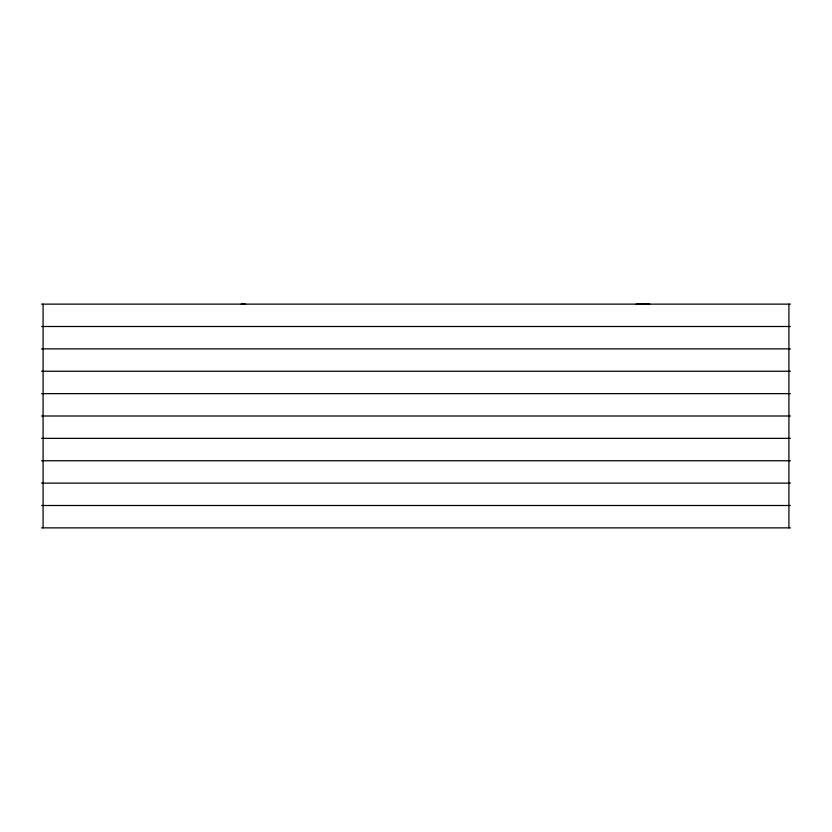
<?xml version="1.0" encoding="UTF-8"?>
<svg xmlns="http://www.w3.org/2000/svg" width="832" height="832" viewBox="0 0 832 832"><rect width="100%" height="100%" fill="white"/><g stroke="black" fill="none" stroke-linecap="round" stroke-linejoin="round"><path stroke-width="1.25" d="M241.207 304.127L245.388 304.127M636.137 304.127L649.75 304.127M41.6 304.127L790.4 304.127M41.6 326.498L790.4 326.498M41.6 348.878L790.4 348.878M41.6 371.249L790.4 371.249M41.6 393.63L790.4 393.63M41.6 416L790.4 416M41.6 438.37L790.4 438.37M41.6 460.751L790.4 460.751M41.6 483.122L790.4 483.122M41.6 505.502L790.4 505.502M41.6 527.873L790.4 527.873M788.913 304.127L788.913 527.873M43.087 304.127L43.087 527.873"/></g></svg>
